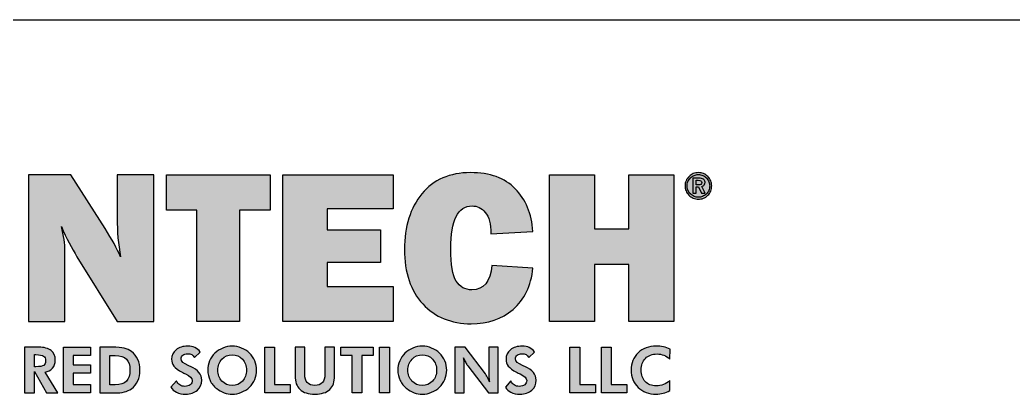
# Model space of a CAD drawing. Extents: x 0 to 216, y -5 to 280.
# Drawn here: x 53.3 to 130.9, y 250.7 to 280 of the extents above; entities that cross this region are included whole.
import ezdxf

# ---------------------------------------------------------------- set-up
doc = ezdxf.new("R2010")
doc.units = 0
doc.header["$LTSCALE"] = 10
doc.header["$MEASUREMENT"] = 0
for name, color, linetype in [('2628-LOGO$0$CADdetails-9-EXTRAFINE', 9, 'CONTINUOUS'), ('2628-LOGO$0$CADdetails-FRAME', 7, 'CONTINUOUS'), ('CADdetails-7-VERYFINE', 7, 'CONTINUOUS')]:
    doc.layers.add(name, color=color, linetype=linetype)

# ---------------------------------------------------------------- blocks, each defined once
blk = doc.blocks.new('2628-LOGO')
at = {"layer": '2628-LOGO$0$CADdetails-9-EXTRAFINE', "true_color": 0x024385}
h = blk.add_hatch(color=156, dxfattribs=at)
h.dxf.hatch_style = 2
h.set_gradient(color1=(2, 67, 133), color2=(2, 67, 133), name='INVCYLINDER')
edge = h.paths.add_edge_path()
edge.add_spline(control_points=[(53.962, 256.42), (53.962, 256.42), (53.962, 256.42), (53.962, 267.882), (53.962, 267.882), (53.962, 267.882), (57.288, 267.882), (57.288, 267.882), (57.288, 267.882), (59.958, 263.684), (59.958, 263.684), (60.489, 262.849), (60.893, 262.116), (61.167, 261.483), (60.988, 262.463), (60.899, 263.465), (60.899, 264.49), (60.899, 264.49), (60.899, 267.882), (60.899, 267.882), (60.899, 267.882), (63.763, 267.882), (63.763, 267.882), (63.763, 267.882), (63.763, 256.42), (63.763, 256.42), (63.763, 256.42), (60.899, 256.42), (60.899, 256.42), (60.899, 256.42), (57.759, 261.483), (57.759, 261.483), (57.355, 262.133), (56.949, 262.923), (56.54, 263.852), (56.724, 263.112), (56.817, 262.485), (56.817, 261.97), (56.817, 261.97), (56.817, 256.42), (56.817, 256.42), (56.817, 256.42), (53.962, 256.42), (53.962, 256.42), (53.962, 256.42)], knot_values=[0, 0, 0, 0, 0.5, 0.5, 1, 1, 1, 2, 2, 2, 3, 3, 3, 4, 4, 4, 5, 5, 5, 6, 6, 6, 7, 7, 7, 8, 8, 8, 9, 9, 9, 10, 10, 10, 11, 11, 11, 12, 12, 12, 13, 13, 13, 14, 14, 14, 14], degree=3, periodic=0)
h = blk.add_hatch(color=156, dxfattribs=at)
h.dxf.hatch_style = 2
h.set_gradient(color1=(2, 67, 133), color2=(2, 67, 133), name='INVCYLINDER')
h.paths.add_polyline_path([(70.472, 265.136), (70.472, 256.42), (67.138, 256.42), (67.138, 265.136), (64.761, 265.136), (64.761, 267.882), (72.849, 267.882), (72.849, 265.136)])
h = blk.add_hatch(color=156, dxfattribs=at)
h.dxf.hatch_style = 2
h.set_gradient(color1=(2, 67, 133), color2=(2, 67, 133), name='INVCYLINDER')
h.paths.add_polyline_path([(82.472, 259.157), (82.472, 256.42), (73.848, 256.42), (73.848, 267.882), (82.472, 267.882), (82.472, 265.237), (77.299, 265.237), (77.299, 263.575), (81.482, 263.575), (81.482, 261.03), (77.299, 261.03), (77.299, 259.157)])
h = blk.add_hatch(color=156, dxfattribs=at)
h.dxf.hatch_style = 2
h.set_gradient(color1=(2, 67, 133), color2=(2, 67, 133), name='INVCYLINDER')
edge = h.paths.add_edge_path()
edge.add_spline(control_points=[(88.627, 265.455), (89.024, 265.455), (89.371, 265.285), (89.665, 264.944)], knot_values=[11, 11, 11, 11, 12, 12, 12, 12], degree=3, periodic=0)
edge.add_spline(control_points=[(89.665, 264.944), (89.959, 264.601), (90.105, 264.047), (90.105, 263.281)], knot_values=[10, 10, 10, 10, 11, 11, 11, 11], degree=3, periodic=0)
edge.add_spline(control_points=[(90.105, 263.281), (90.105, 263.281), (93.389, 263.456), (93.389, 263.456)], knot_values=[9.00001, 9.00001, 9.00001, 9.00001, 10, 10, 10, 10], degree=3, periodic=0)
edge.add_spline(control_points=[(93.389, 263.456), (93.282, 264.845), (92.823, 265.959), (92.007, 266.799)], knot_values=[8, 8, 8, 8, 9, 9, 9, 9], degree=3, periodic=0)
edge.add_spline(control_points=[(92.007, 266.799), (91.193, 267.639), (90.027, 268.059), (88.509, 268.059)], knot_values=[7, 7, 7, 7, 8, 8, 8, 8], degree=3, periodic=0)
edge.add_spline(control_points=[(88.509, 268.059), (86.887, 268.059), (85.621, 267.507), (84.714, 266.404)], knot_values=[6, 6, 6, 6, 7, 7, 7, 7], degree=3, periodic=0)
edge.add_spline(control_points=[(84.714, 266.404), (83.807, 265.301), (83.353, 263.852), (83.353, 262.054)], knot_values=[5, 5, 5, 5, 6, 6, 6, 6], degree=3, periodic=0)
edge.add_spline(control_points=[(83.353, 262.054), (83.353, 260.24), (83.832, 258.818), (84.789, 257.789)], knot_values=[4, 4, 4, 4, 5, 5, 5, 5], degree=3, periodic=0)
edge.add_spline(control_points=[(84.789, 257.789), (85.746, 256.758), (87.004, 256.243), (88.561, 256.243)], knot_values=[3, 3, 3, 3, 4, 4, 4, 4], degree=3, periodic=0)
edge.add_spline(control_points=[(88.561, 256.243), (89.853, 256.243), (90.944, 256.617), (91.83, 257.369)], knot_values=[2, 2, 2, 2, 3, 3, 3, 3], degree=3, periodic=0)
edge.add_spline(control_points=[(91.83, 257.369), (92.718, 258.119), (93.238, 259.196), (93.389, 260.602)], knot_values=[1, 1, 1, 1, 2, 2, 2, 2], degree=3, periodic=0)
edge.add_spline(control_points=[(93.389, 260.602), (93.389, 260.602), (90.172, 260.795), (90.172, 260.795)], knot_values=[0.00001, 0.00001, 0.00001, 0.00001, 1, 1, 1, 1], degree=3, periodic=0)
edge.add_spline(control_points=[(90.172, 260.795), (90.06, 259.53), (89.54, 258.896), (88.61, 258.896)], knot_values=[15, 15, 15, 15, 16, 16, 16, 16], degree=3, periodic=0)
edge.add_spline(control_points=[(88.61, 258.896), (88.089, 258.896), (87.686, 259.12), (87.397, 259.568)], knot_values=[14, 14, 14, 14, 15, 15, 15, 15], degree=3, periodic=0)
edge.add_spline(control_points=[(87.397, 259.568), (87.108, 260.016), (86.963, 260.865), (86.963, 262.114)], knot_values=[13, 13, 13, 13, 14, 14, 14, 14], degree=3, periodic=0)
edge.add_spline(control_points=[(86.963, 262.114), (86.963, 264.341), (87.519, 265.455), (88.627, 265.455)], knot_values=[12, 12, 12, 12, 13, 13, 13, 13], degree=3, periodic=0)
h = blk.add_hatch(color=156, dxfattribs=at)
h.dxf.hatch_style = 2
h.set_gradient(color1=(2, 67, 133), color2=(2, 67, 133), name='INVCYLINDER')
h.paths.add_polyline_path([(104.399, 267.882), (104.399, 256.42), (100.879, 256.42), (100.879, 260.879), (98.192, 260.879), (98.192, 256.42), (94.673, 256.42), (94.673, 267.882), (98.192, 267.882), (98.192, 263.667), (100.879, 263.667), (100.879, 267.882)])
h = blk.add_hatch(color=156, dxfattribs=at)
h.dxf.hatch_style = 2
h.set_gradient(color1=(2, 67, 133), color2=(2, 67, 133), name='INVCYLINDER')
edge = h.paths.add_edge_path()
edge.add_spline(control_points=[(106.313, 268.059), (106.456, 268.059), (106.592, 268.032), (106.719, 267.98), (106.847, 267.927), (106.958, 267.849), (107.059, 267.748), (107.155, 267.651), (107.228, 267.54), (107.281, 267.415), (107.331, 267.291), (107.355, 267.159), (107.355, 267.019), (107.355, 266.876), (107.33, 266.742), (107.278, 266.616), (107.225, 266.489), (107.15, 266.379), (107.05, 266.283), (106.948, 266.184), (106.835, 266.109), (106.708, 266.056), (106.581, 266.003), (106.449, 265.977), (106.313, 265.977), (106.176, 265.977), (106.044, 266.004), (105.914, 266.058), (105.79, 266.112), (105.676, 266.19), (105.575, 266.291), (105.477, 266.39), (105.403, 266.502), (105.351, 266.627), (105.3, 266.752), (105.273, 266.882), (105.273, 267.019), (105.273, 267.157), (105.302, 267.29), (105.354, 267.419), (105.408, 267.547), (105.486, 267.662), (105.588, 267.763), (105.686, 267.861), (105.795, 267.934), (105.918, 267.984), (106.039, 268.034), (106.172, 268.059), (106.313, 268.059)], knot_values=[0, 0, 0, 0, 1, 1, 1, 2, 2, 2, 3, 3, 3, 4, 4, 4, 5, 5, 5, 6, 6, 6, 7, 7, 7, 8, 8, 8, 9, 9, 9, 10, 10, 10, 11, 11, 11, 12, 12, 12, 13, 13, 13, 14, 14, 14, 15, 15, 15, 16, 16, 16, 16], degree=3, periodic=0)
edge = h.paths.add_edge_path(flags=16)
edge.add_spline(control_points=[(106.315, 267.903), (106.195, 267.903), (106.082, 267.881), (105.978, 267.839), (105.875, 267.797), (105.781, 267.734), (105.698, 267.651), (105.612, 267.562), (105.545, 267.465), (105.499, 267.356), (105.454, 267.247), (105.43, 267.134), (105.43, 267.018), (105.43, 266.901), (105.453, 266.79), (105.497, 266.683), (105.54, 266.578), (105.604, 266.482), (105.687, 266.398), (105.771, 266.313), (105.866, 266.248), (105.973, 266.202), (106.079, 266.156), (106.189, 266.133), (106.301, 266.133), (106.423, 266.133), (106.538, 266.155), (106.645, 266.199), (106.755, 266.243), (106.852, 266.307), (106.94, 266.392), (107.022, 266.473), (107.088, 266.566), (107.133, 266.671), (107.177, 266.776), (107.199, 266.887), (107.199, 267.004), (107.199, 267.128), (107.178, 267.244), (107.136, 267.351), (107.093, 267.458), (107.03, 267.554), (106.947, 267.639), (106.86, 267.725), (106.763, 267.791), (106.656, 267.835), (106.549, 267.88), (106.436, 267.903), (106.315, 267.903)], knot_values=[0, 0, 0, 0, 1, 1, 1, 2, 2, 2, 3, 3, 3, 4, 4, 4, 5, 5, 5, 6, 6, 6, 7, 7, 7, 8, 8, 8, 9, 9, 9, 10, 10, 10, 11, 11, 11, 12, 12, 12, 13, 13, 13, 14, 14, 14, 15, 15, 15, 16, 16, 16, 16], degree=3, periodic=0)
h = blk.add_hatch(color=156, dxfattribs=at)
h.dxf.hatch_style = 2
h.set_gradient(color1=(2, 67, 133), color2=(2, 67, 133), name='INVCYLINDER')
edge = h.paths.add_edge_path()
edge.add_spline(control_points=[(105.89, 267.622), (105.89, 267.622), (106.339, 267.622), (106.339, 267.622), (106.501, 267.622), (106.625, 267.595), (106.706, 267.542), (106.791, 267.488), (106.832, 267.41), (106.832, 267.305), (106.832, 267.22), (106.81, 267.149), (106.765, 267.094), (106.72, 267.038), (106.656, 267.001), (106.573, 266.983), (106.573, 266.983), (106.832, 266.456), (106.832, 266.456), (106.832, 266.456), (106.553, 266.456), (106.553, 266.456), (106.553, 266.456), (106.321, 266.943), (106.321, 266.943), (106.321, 266.943), (106.14, 266.943), (106.14, 266.943), (106.14, 266.943), (106.14, 266.456), (106.14, 266.456), (106.14, 266.456), (105.89, 266.456), (105.89, 266.456), (105.89, 266.456), (105.89, 267.622), (105.89, 267.622)], knot_values=[0, 0, 0, 0, 1, 1, 1, 2, 2, 2, 3, 3, 3, 4, 4, 4, 5, 5, 5, 6, 6, 6, 7, 7, 7, 8, 8, 8, 9, 9, 9, 10, 10, 10, 11, 11, 11, 12, 12, 12, 12], degree=3, periodic=0)
edge = h.paths.add_edge_path(flags=16)
edge.add_spline(control_points=[(106.14, 267.464), (106.14, 267.464), (106.14, 267.097), (106.14, 267.097), (106.14, 267.097), (106.306, 267.097), (106.306, 267.097), (106.398, 267.097), (106.468, 267.111), (106.51, 267.14), (106.555, 267.169), (106.576, 267.214), (106.576, 267.276), (106.576, 267.341), (106.553, 267.388), (106.507, 267.418), (106.463, 267.449), (106.393, 267.464), (106.294, 267.464), (106.294, 267.464), (106.14, 267.464), (106.14, 267.464)], knot_values=[0, 0, 0, 0, 1, 1, 1, 2, 2, 2, 3, 3, 3, 4, 4, 4, 5, 5, 5, 6, 6, 6, 7, 7, 7, 7], degree=3, periodic=0)
h = blk.add_hatch(color=156, dxfattribs=at)
h.set_gradient(color1=(2, 67, 133), color2=(2, 67, 133), tint=1, name='INVCYLINDER')
edge = h.paths.add_edge_path()
edge.add_spline(control_points=[(56.259, 250.837), (56.259, 250.837), (55.378, 250.837), (55.378, 250.837), (55.378, 250.837), (54.438, 252.507), (54.438, 252.507), (54.438, 252.507), (54.438, 250.837), (54.438, 250.837), (54.438, 250.837), (53.674, 250.837), (53.674, 250.837), (53.674, 250.837), (53.674, 254.412), (53.674, 254.412), (53.674, 254.412), (54.767, 254.412), (54.767, 254.412), (55.202, 254.412), (55.528, 254.328), (55.744, 254.159), (55.961, 253.991), (56.069, 253.737), (56.069, 253.398), (56.069, 253.153), (55.995, 252.943), (55.847, 252.769), (55.698, 252.594), (55.507, 252.493), (55.273, 252.464), (55.273, 252.464), (56.259, 250.837), (56.259, 250.837)], knot_values=[0, 0, 0, 0, 1, 1, 1, 2, 2, 2, 3, 3, 3, 4, 4, 4, 5, 5, 5, 6, 6, 6, 7, 7, 7, 8, 8, 8, 9, 9, 9, 10, 10, 10, 11, 11, 11, 11], degree=3, periodic=0)
edge = h.paths.add_edge_path(flags=16)
edge.add_spline(control_points=[(54.438, 252.888), (54.438, 252.888), (54.553, 252.888), (54.553, 252.888), (54.862, 252.888), (55.066, 252.922), (55.166, 252.99), (55.265, 253.057), (55.314, 253.175), (55.314, 253.343), (55.314, 253.518), (55.261, 253.643), (55.154, 253.717), (55.048, 253.791), (54.847, 253.828), (54.553, 253.828), (54.553, 253.828), (54.438, 253.828), (54.438, 253.828), (54.438, 253.828), (54.438, 252.888), (54.438, 252.888)], knot_values=[0, 0, 0, 0, 1, 1, 1, 2, 2, 2, 3, 3, 3, 4, 4, 4, 5, 5, 5, 6, 6, 6, 7, 7, 7, 7], degree=3, periodic=0)
h = blk.add_hatch(color=156, dxfattribs=at)
h.dxf.hatch_style = 2
h.set_gradient(color1=(2, 67, 133), color2=(2, 67, 133), name='INVCYLINDER')
h.paths.add_polyline_path([(56.704, 250.837), (56.704, 254.412), (58.809, 254.412), (58.809, 253.767), (57.468, 253.767), (57.468, 253.032), (58.809, 253.032), (58.809, 252.383), (57.468, 252.383), (57.468, 251.487), (58.809, 251.487), (58.809, 250.837)])
h = blk.add_hatch(color=156, dxfattribs=at)
h.set_gradient(color1=(2, 67, 133), color2=(2, 67, 133), tint=1, name='INVCYLINDER')
edge = h.paths.add_edge_path()
edge.add_spline(control_points=[(59.558, 250.837), (59.558, 250.837), (59.558, 254.412), (59.558, 254.412), (59.558, 254.412), (60.532, 254.412), (60.532, 254.412), (60.916, 254.412), (61.219, 254.385), (61.441, 254.331), (61.662, 254.278), (61.856, 254.188), (62.024, 254.063), (62.241, 253.902), (62.404, 253.698), (62.516, 253.453), (62.628, 253.208), (62.683, 252.93), (62.683, 252.617), (62.683, 252.3), (62.627, 252.018), (62.512, 251.774), (62.398, 251.529), (62.232, 251.326), (62.012, 251.167), (61.849, 251.05), (61.668, 250.966), (61.468, 250.914), (61.269, 250.863), (60.977, 250.837), (60.593, 250.837), (60.593, 250.837), (60.322, 250.837), (60.322, 250.837), (60.322, 250.837), (59.558, 250.837), (59.558, 250.837)], knot_values=[0, 0, 0, 0, 1, 1, 1, 2, 2, 2, 3, 3, 3, 4, 4, 4, 5, 5, 5, 6, 6, 6, 7, 7, 7, 8, 8, 8, 9, 9, 9, 10, 10, 10, 11, 11, 11, 12, 12, 12, 12], degree=3, periodic=0)
edge = h.paths.add_edge_path(flags=16)
edge.add_spline(control_points=[(60.322, 251.482), (60.322, 251.482), (60.747, 251.482), (60.747, 251.482), (61.148, 251.482), (61.439, 251.573), (61.622, 251.755), (61.806, 251.938), (61.897, 252.226), (61.897, 252.622), (61.897, 253.016), (61.806, 253.305), (61.622, 253.488), (61.439, 253.671), (61.148, 253.762), (60.747, 253.762), (60.747, 253.762), (60.322, 253.762), (60.322, 253.762), (60.322, 253.762), (60.322, 251.482), (60.322, 251.482)], knot_values=[0, 0, 0, 0, 1, 1, 1, 2, 2, 2, 3, 3, 3, 4, 4, 4, 5, 5, 5, 6, 6, 6, 7, 7, 7, 7], degree=3, periodic=0)
h = blk.add_hatch(color=156, dxfattribs=at)
h.dxf.hatch_style = 2
h.set_gradient(color1=(2, 67, 133), color2=(2, 67, 133), name='INVCYLINDER')
edge = h.paths.add_edge_path()
edge.add_spline(control_points=[(65.106, 251.292), (65.106, 251.292), (65.531, 251.772), (65.531, 251.772), (65.585, 251.64), (65.671, 251.537), (65.79, 251.461), (65.909, 251.385), (66.042, 251.347), (66.19, 251.347), (66.369, 251.347), (66.511, 251.39), (66.615, 251.474), (66.719, 251.559), (66.771, 251.673), (66.771, 251.816), (66.771, 251.986), (66.598, 252.154), (66.251, 252.322), (66.139, 252.375), (66.05, 252.419), (65.985, 252.453), (65.673, 252.616), (65.456, 252.776), (65.335, 252.931), (65.215, 253.086), (65.155, 253.272), (65.155, 253.486), (65.155, 253.781), (65.271, 254.023), (65.505, 254.213), (65.739, 254.402), (66.042, 254.497), (66.415, 254.497), (66.631, 254.497), (66.818, 254.459), (66.975, 254.384), (67.132, 254.308), (67.271, 254.19), (67.392, 254.029), (67.392, 254.029), (66.94, 253.596), (66.94, 253.596), (66.886, 253.7), (66.815, 253.778), (66.726, 253.83), (66.637, 253.881), (66.531, 253.906), (66.405, 253.906), (66.254, 253.906), (66.131, 253.869), (66.039, 253.793), (65.946, 253.717), (65.9, 253.619), (65.9, 253.499), (65.9, 253.31), (66.083, 253.137), (66.451, 252.981), (66.525, 252.95), (66.581, 252.926), (66.62, 252.908), (66.923, 252.769), (67.147, 252.613), (67.292, 252.439), (67.438, 252.265), (67.511, 252.066), (67.511, 251.843), (67.511, 251.508), (67.397, 251.241), (67.168, 251.041), (66.939, 250.842), (66.632, 250.742), (66.247, 250.742), (65.973, 250.742), (65.739, 250.789), (65.543, 250.884), (65.348, 250.978), (65.202, 251.114), (65.106, 251.292)], knot_values=[0, 0, 0, 0, 1, 1, 1, 2, 2, 2, 3, 3, 3, 4, 4, 4, 5, 5, 5, 6, 6, 6, 7, 7, 7, 8, 8, 8, 9, 9, 9, 10, 10, 10, 11, 11, 11, 12, 12, 12, 13, 13, 13, 14, 14, 14, 15, 15, 15, 16, 16, 16, 17, 17, 17, 18, 18, 18, 19, 19, 19, 20, 20, 20, 21, 21, 21, 22, 22, 22, 23, 23, 23, 24, 24, 24, 25, 25, 25, 26, 26, 26, 26], degree=3, periodic=0)
h = blk.add_hatch(color=156, dxfattribs=at)
h.set_gradient(color1=(2, 67, 133), color2=(2, 67, 133), tint=1, name='INVCYLINDER')
edge = h.paths.add_edge_path(flags=16)
edge.add_spline(control_points=[(69.892, 251.423), (70.216, 251.423), (70.483, 251.537), (70.694, 251.764), (70.904, 251.991), (71.01, 252.275), (71.01, 252.617), (71.01, 252.956), (70.903, 253.241), (70.69, 253.472), (70.477, 253.703), (70.211, 253.818), (69.892, 253.818), (69.568, 253.818), (69.3, 253.703), (69.086, 253.473), (68.873, 253.243), (68.766, 252.957), (68.766, 252.617), (68.766, 252.272), (68.871, 251.987), (69.081, 251.761), (69.291, 251.536), (69.561, 251.423), (69.892, 251.423)], knot_values=[0, 0, 0, 0, 1, 1, 1, 2, 2, 2, 3, 3, 3, 4, 4, 4, 5, 5, 5, 6, 6, 6, 7, 7, 7, 8, 8, 8, 8], degree=3, periodic=0)
edge = h.paths.add_edge_path()
edge.add_spline(control_points=[(71.796, 252.617), (71.796, 252.362), (71.749, 252.12), (71.654, 251.892), (71.558, 251.664), (71.421, 251.464), (71.242, 251.292), (71.057, 251.114), (70.847, 250.978), (70.615, 250.884), (70.382, 250.789), (70.141, 250.742), (69.892, 250.742), (69.674, 250.742), (69.46, 250.779), (69.251, 250.853), (69.042, 250.927), (68.85, 251.033), (68.676, 251.172), (68.451, 251.351), (68.279, 251.565), (68.159, 251.814), (68.04, 252.063), (67.98, 252.331), (67.98, 252.617), (67.98, 252.875), (68.027, 253.116), (68.122, 253.341), (68.216, 253.567), (68.355, 253.767), (68.537, 253.943), (68.716, 254.117), (68.924, 254.252), (69.161, 254.348), (69.397, 254.444), (69.641, 254.492), (69.892, 254.492), (70.141, 254.492), (70.383, 254.444), (70.618, 254.348), (70.853, 254.252), (71.061, 254.117), (71.242, 253.943), (71.423, 253.767), (71.56, 253.566), (71.655, 253.34), (71.749, 253.114), (71.796, 252.873), (71.796, 252.617)], knot_values=[0, 0, 0, 0, 1, 1, 1, 2, 2, 2, 3, 3, 3, 4, 4, 4, 5, 5, 5, 6, 6, 6, 7, 7, 7, 8, 8, 8, 9, 9, 9, 10, 10, 10, 11, 11, 11, 12, 12, 12, 13, 13, 13, 14, 14, 14, 15, 15, 15, 16, 16, 16, 16], degree=3, periodic=0)
h = blk.add_hatch(color=156, dxfattribs=at)
h.dxf.hatch_style = 2
h.set_gradient(color1=(2, 67, 133), color2=(2, 67, 133), name='INVCYLINDER')
h.paths.add_polyline_path([(72.441, 250.837), (72.441, 254.412), (73.205, 254.412), (73.205, 251.487), (74.426, 251.487), (74.426, 250.837)])
h = blk.add_hatch(color=156, dxfattribs=at)
h.set_gradient(color1=(2, 67, 133), color2=(2, 67, 133), tint=1, name='INVCYLINDER')
edge = h.paths.add_edge_path()
edge.add_spline(control_points=[(77.893, 254.412), (77.893, 254.412), (77.893, 252.187), (77.893, 252.187), (77.893, 251.703), (77.765, 251.34), (77.509, 251.101), (77.254, 250.862), (76.869, 250.742), (76.355, 250.742), (75.832, 250.742), (75.443, 250.862), (75.188, 251.101), (74.932, 251.34), (74.804, 251.703), (74.804, 252.187), (74.804, 252.187), (74.804, 254.412), (74.804, 254.412), (74.804, 254.412), (75.563, 254.412), (75.563, 254.412), (75.563, 254.412), (75.563, 252.307), (75.563, 252.307), (75.563, 252.012), (75.628, 251.791), (75.759, 251.642), (75.889, 251.493), (76.083, 251.418), (76.343, 251.418), (76.603, 251.418), (76.8, 251.493), (76.933, 251.643), (77.067, 251.793), (77.134, 252.014), (77.134, 252.307), (77.134, 252.307), (77.134, 254.412), (77.134, 254.412), (77.134, 254.412), (77.893, 254.412), (77.893, 254.412)], knot_values=[0, 0, 0, 0, 1, 1, 1, 2, 2, 2, 3, 3, 3, 4, 4, 4, 5, 5, 5, 6, 6, 6, 7, 7, 7, 8, 8, 8, 9, 9, 9, 10, 10, 10, 11, 11, 11, 12, 12, 12, 13, 13, 13, 14, 14, 14, 14], degree=3, periodic=0)
h = blk.add_hatch(color=156, dxfattribs=at)
h.dxf.hatch_style = 2
h.set_gradient(color1=(2, 67, 133), color2=(2, 67, 133), name='INVCYLINDER')
h.paths.add_polyline_path([(80.02, 253.762), (80.02, 250.837), (79.253, 250.837), (79.253, 253.762), (78.379, 253.762), (78.379, 254.412), (80.894, 254.412), (80.894, 253.762)])
h = blk.add_hatch(color=156, dxfattribs=at)
h.dxf.hatch_style = 2
h.set_gradient(color1=(2, 67, 133), color2=(2, 67, 133), name='INVCYLINDER')
h.paths.add_polyline_path([(81.409, 250.837), (81.409, 254.412), (82.174, 254.412), (82.174, 250.837)])
h = blk.add_hatch(color=156, dxfattribs=at)
h.set_gradient(color1=(2, 67, 133), color2=(2, 67, 133), tint=1, name='INVCYLINDER')
edge = h.paths.add_edge_path(flags=16)
edge.add_spline(control_points=[(84.745, 251.423), (85.068, 251.423), (85.336, 251.537), (85.547, 251.764), (85.757, 251.991), (85.863, 252.275), (85.863, 252.617), (85.863, 252.956), (85.756, 253.241), (85.543, 253.472), (85.33, 253.703), (85.064, 253.818), (84.745, 253.818), (84.421, 253.818), (84.152, 253.703), (83.939, 253.473), (83.726, 253.243), (83.619, 252.957), (83.619, 252.617), (83.619, 252.272), (83.724, 251.987), (83.934, 251.761), (84.144, 251.536), (84.414, 251.423), (84.745, 251.423)], knot_values=[0, 0, 0, 0, 1, 1, 1, 2, 2, 2, 3, 3, 3, 4, 4, 4, 5, 5, 5, 6, 6, 6, 7, 7, 7, 8, 8, 8, 8], degree=3, periodic=0)
edge = h.paths.add_edge_path()
edge.add_spline(control_points=[(86.649, 252.617), (86.649, 252.362), (86.601, 252.12), (86.506, 251.892), (86.411, 251.664), (86.274, 251.464), (86.095, 251.292), (85.909, 251.114), (85.7, 250.978), (85.467, 250.884), (85.235, 250.789), (84.994, 250.742), (84.745, 250.742), (84.527, 250.742), (84.313, 250.779), (84.104, 250.853), (83.895, 250.927), (83.703, 251.033), (83.529, 251.172), (83.304, 251.351), (83.132, 251.565), (83.012, 251.814), (82.893, 252.063), (82.833, 252.331), (82.833, 252.617), (82.833, 252.875), (82.88, 253.116), (82.975, 253.341), (83.069, 253.567), (83.207, 253.767), (83.39, 253.943), (83.568, 254.117), (83.776, 254.252), (84.014, 254.348), (84.25, 254.444), (84.494, 254.492), (84.745, 254.492), (84.994, 254.492), (85.236, 254.444), (85.471, 254.348), (85.706, 254.252), (85.914, 254.117), (86.095, 253.943), (86.276, 253.767), (86.413, 253.566), (86.507, 253.34), (86.602, 253.114), (86.649, 252.873), (86.649, 252.617)], knot_values=[0, 0, 0, 0, 1, 1, 1, 2, 2, 2, 3, 3, 3, 4, 4, 4, 5, 5, 5, 6, 6, 6, 7, 7, 7, 8, 8, 8, 9, 9, 9, 10, 10, 10, 11, 11, 11, 12, 12, 12, 13, 13, 13, 14, 14, 14, 15, 15, 15, 16, 16, 16, 16], degree=3, periodic=0)
h = blk.add_hatch(color=156, dxfattribs=at)
h.dxf.hatch_style = 2
h.set_gradient(color1=(2, 67, 133), color2=(2, 67, 133), name='INVCYLINDER')
edge = h.paths.add_edge_path()
edge.add_spline(control_points=[(90.668, 250.837), (90.668, 250.837), (90.668, 250.837), (89.918, 250.837), (89.918, 250.837), (89.918, 250.837), (88.292, 252.957), (88.292, 252.957), (88.247, 253.015), (88.197, 253.098), (88.144, 253.204), (88.09, 253.311), (88.033, 253.438), (87.972, 253.586), (87.99, 253.484), (88.004, 253.38), (88.012, 253.275), (88.02, 253.17), (88.024, 253.038), (88.024, 252.878), (88.024, 252.878), (88.024, 250.837), (88.024, 250.837), (88.024, 250.837), (87.294, 250.837), (87.294, 250.837), (87.294, 250.837), (87.294, 254.412), (87.294, 254.412), (87.294, 254.412), (88.088, 254.412), (88.088, 254.412), (88.088, 254.412), (89.67, 252.332), (89.67, 252.332), (89.715, 252.273), (89.765, 252.19), (89.82, 252.084), (89.874, 251.977), (89.931, 251.851), (89.99, 251.706), (89.972, 251.812), (89.959, 251.917), (89.951, 252.021), (89.942, 252.126), (89.938, 252.256), (89.938, 252.412), (89.938, 252.412), (89.938, 254.412), (89.938, 254.412), (89.938, 254.412), (90.668, 254.412), (90.668, 254.412), (90.668, 254.412), (90.668, 250.837), (90.668, 250.837), (90.668, 250.837)], knot_values=[0, 0, 0, 0, 0.5, 0.5, 1, 1, 1, 2, 2, 2, 3, 3, 3, 4, 4, 4, 5, 5, 5, 6, 6, 6, 7, 7, 7, 8, 8, 8, 9, 9, 9, 10, 10, 10, 11, 11, 11, 12, 12, 12, 13, 13, 13, 14, 14, 14, 15, 15, 15, 16, 16, 16, 17, 17, 17, 18, 18, 18, 18], degree=3, periodic=0)
h = blk.add_hatch(color=156, dxfattribs=at)
h.dxf.hatch_style = 2
h.set_gradient(color1=(2, 67, 133), color2=(2, 67, 133), name='INVCYLINDER')
edge = h.paths.add_edge_path()
edge.add_spline(control_points=[(91.235, 251.292), (91.235, 251.292), (91.66, 251.772), (91.66, 251.772), (91.713, 251.64), (91.8, 251.537), (91.919, 251.461), (92.038, 251.385), (92.171, 251.347), (92.319, 251.347), (92.498, 251.347), (92.64, 251.39), (92.744, 251.474), (92.848, 251.559), (92.9, 251.673), (92.9, 251.816), (92.9, 251.986), (92.727, 252.154), (92.38, 252.322), (92.268, 252.375), (92.179, 252.419), (92.114, 252.453), (91.802, 252.616), (91.585, 252.776), (91.465, 252.931), (91.344, 253.086), (91.284, 253.272), (91.284, 253.486), (91.284, 253.781), (91.4, 254.023), (91.634, 254.213), (91.868, 254.402), (92.171, 254.497), (92.544, 254.497), (92.76, 254.497), (92.947, 254.459), (93.104, 254.384), (93.261, 254.308), (93.4, 254.19), (93.521, 254.029), (93.521, 254.029), (93.069, 253.596), (93.069, 253.596), (93.015, 253.7), (92.943, 253.778), (92.855, 253.83), (92.766, 253.881), (92.659, 253.906), (92.534, 253.906), (92.382, 253.906), (92.26, 253.869), (92.168, 253.793), (92.075, 253.717), (92.029, 253.619), (92.029, 253.499), (92.029, 253.31), (92.212, 253.137), (92.58, 252.981), (92.654, 252.95), (92.71, 252.926), (92.749, 252.908), (93.052, 252.769), (93.276, 252.613), (93.421, 252.439), (93.567, 252.265), (93.64, 252.066), (93.64, 251.843), (93.64, 251.508), (93.526, 251.241), (93.297, 251.041), (93.068, 250.842), (92.761, 250.742), (92.375, 250.742), (92.102, 250.742), (91.868, 250.789), (91.672, 250.884), (91.477, 250.978), (91.331, 251.114), (91.235, 251.292)], knot_values=[0, 0, 0, 0, 1, 1, 1, 2, 2, 2, 3, 3, 3, 4, 4, 4, 5, 5, 5, 6, 6, 6, 7, 7, 7, 8, 8, 8, 9, 9, 9, 10, 10, 10, 11, 11, 11, 12, 12, 12, 13, 13, 13, 14, 14, 14, 15, 15, 15, 16, 16, 16, 17, 17, 17, 18, 18, 18, 19, 19, 19, 20, 20, 20, 21, 21, 21, 22, 22, 22, 23, 23, 23, 24, 24, 24, 25, 25, 25, 26, 26, 26, 26], degree=3, periodic=0)
h = blk.add_hatch(color=156, dxfattribs=at)
h.set_gradient(color1=(2, 67, 133), color2=(2, 67, 133), tint=1, name='INVCYLINDER')
h.paths.add_polyline_path([(96.278, 250.837), (96.278, 254.412), (97.042, 254.412), (97.042, 251.487), (98.263, 251.487), (98.263, 250.837)])
h = blk.add_hatch(color=156, dxfattribs=at)
h.set_gradient(color1=(2, 67, 133), color2=(2, 67, 133), tint=1, name='INVCYLINDER')
h.paths.add_polyline_path([(98.744, 250.837), (98.744, 254.412), (99.508, 254.412), (99.508, 251.487), (100.729, 251.487), (100.729, 250.837)])
h = blk.add_hatch(color=156, dxfattribs=at)
h.set_gradient(color1=(2, 67, 133), color2=(2, 67, 133), tint=1, name='INVCYLINDER')
edge = h.paths.add_edge_path()
edge.add_spline(control_points=[(104.089, 253.482), (103.934, 253.62), (103.776, 253.721), (103.612, 253.785), (103.45, 253.85), (103.276, 253.882), (103.09, 253.882), (102.709, 253.882), (102.406, 253.768), (102.18, 253.54), (101.953, 253.312), (101.84, 253.006), (101.84, 252.622), (101.84, 252.246), (101.945, 251.948), (102.155, 251.727), (102.365, 251.507), (102.652, 251.396), (103.014, 251.396), (103.221, 251.396), (103.413, 251.431), (103.591, 251.5), (103.768, 251.569), (103.932, 251.673), (104.084, 251.812), (104.084, 251.812), (104.079, 251.028), (104.079, 251.028), (103.917, 250.932), (103.746, 250.86), (103.568, 250.813), (103.389, 250.766), (103.202, 250.742), (103.005, 250.742), (102.435, 250.742), (101.967, 250.919), (101.602, 251.273), (101.237, 251.627), (101.054, 252.077), (101.054, 252.622), (101.054, 253.166), (101.237, 253.614), (101.603, 253.968), (101.97, 254.321), (102.441, 254.497), (103.02, 254.497), (103.213, 254.497), (103.4, 254.477), (103.581, 254.436), (103.762, 254.395), (103.94, 254.333), (104.116, 254.248), (104.116, 254.248), (104.089, 253.482), (104.089, 253.482)], knot_values=[0, 0, 0, 0, 1, 1, 1, 2, 2, 2, 3, 3, 3, 4, 4, 4, 5, 5, 5, 6, 6, 6, 7, 7, 7, 8, 8, 8, 9, 9, 9, 10, 10, 10, 11, 11, 11, 12, 12, 12, 13, 13, 13, 14, 14, 14, 15, 15, 15, 16, 16, 16, 17, 17, 17, 18, 18, 18, 18], degree=3, periodic=0)
at = {"layer": '2628-LOGO$0$CADdetails-9-EXTRAFINE', "color": 156, "true_color": 0x024385}
for points in [[(70.472, 265.136), (70.472, 256.42), (67.138, 256.42), (67.138, 265.136), (64.761, 265.136), (64.761, 267.882), (72.849, 267.882), (72.849, 265.136), (70.472, 265.136)], [(82.472, 259.157), (82.472, 256.42), (73.848, 256.42), (73.848, 267.882), (82.472, 267.882), (82.472, 265.237), (77.299, 265.237), (77.299, 263.575), (81.482, 263.575), (81.482, 261.03), (77.299, 261.03), (77.299, 259.157), (82.472, 259.157)], [(104.399, 267.882), (104.399, 256.42), (100.879, 256.42), (100.879, 260.879), (98.192, 260.879), (98.192, 256.42), (94.673, 256.42), (94.673, 267.882), (98.192, 267.882), (98.192, 263.667), (100.879, 263.667), (100.879, 267.882), (104.399, 267.882)], [(56.704, 250.837), (56.704, 254.412), (58.809, 254.412), (58.809, 253.767), (57.468, 253.767), (57.468, 253.032), (58.809, 253.032), (58.809, 252.383), (57.468, 252.383), (57.468, 251.487), (58.809, 251.487), (58.809, 250.837), (56.704, 250.837)], [(72.441, 250.837), (72.441, 254.412), (73.205, 254.412), (73.205, 251.487), (74.426, 251.487), (74.426, 250.837), (72.441, 250.837)], [(80.02, 253.762), (80.02, 250.837), (79.253, 250.837), (79.253, 253.762), (78.379, 253.762), (78.379, 254.412), (80.894, 254.412), (80.894, 253.762), (80.02, 253.762)], [(81.409, 250.837), (81.409, 254.412), (82.174, 254.412), (82.174, 250.837), (81.409, 250.837)], [(96.278, 250.837), (96.278, 254.412), (97.042, 254.412), (97.042, 251.487), (98.263, 251.487), (98.263, 250.837), (96.278, 250.837)], [(98.744, 250.837), (98.744, 254.412), (99.508, 254.412), (99.508, 251.487), (100.729, 251.487), (100.729, 250.837), (98.744, 250.837)]]:
    blk.add_lwpolyline(points, dxfattribs=at)
for points, knots in [([(63.763, 256.42), (63.763, 256.42), (60.899, 256.42), (60.899, 256.42), (60.899, 256.42), (57.759, 261.483), (57.759, 261.483), (57.355, 262.133), (56.949, 262.923), (56.54, 263.852), (56.724, 263.112), (56.817, 262.485), (56.817, 261.97), (56.817, 261.97), (56.817, 256.42), (56.817, 256.42), (56.817, 256.42), (53.962, 256.42), (53.962, 256.42), (53.962, 256.42), (53.962, 267.882), (53.962, 267.882), (53.962, 267.882), (57.288, 267.882), (57.288, 267.882), (57.288, 267.882), (59.958, 263.684), (59.958, 263.684), (60.489, 262.849), (60.893, 262.116), (61.167, 261.483), (60.988, 262.463), (60.899, 263.465), (60.899, 264.49), (60.899, 264.49), (60.899, 267.882), (60.899, 267.882), (60.899, 267.882), (63.763, 267.882), (63.763, 267.882), (63.763, 267.882), (63.763, 256.42), (63.763, 256.42)], [0, 0, 0, 0, 1, 1, 1, 2, 2, 2, 3, 3, 3, 4, 4, 4, 5, 5, 5, 6, 6, 6, 7, 7, 7, 8, 8, 8, 9, 9, 9, 10, 10, 10, 11, 11, 11, 12, 12, 12, 13, 13, 13, 14, 14, 14, 14]), ([(90.172, 260.795), (90.172, 260.795), (93.389, 260.602), (93.389, 260.602), (93.238, 259.196), (92.718, 258.119), (91.83, 257.369), (90.944, 256.617), (89.853, 256.243), (88.561, 256.243), (87.004, 256.243), (85.746, 256.758), (84.789, 257.789), (83.832, 258.818), (83.353, 260.24), (83.353, 262.054), (83.353, 263.852), (83.807, 265.301), (84.714, 266.404), (85.621, 267.507), (86.887, 268.059), (88.509, 268.059), (90.027, 268.059), (91.193, 267.639), (92.007, 266.799), (92.823, 265.959), (93.282, 264.845), (93.389, 263.456), (93.389, 263.456), (90.105, 263.281), (90.105, 263.281), (90.105, 264.047), (89.959, 264.601), (89.665, 264.944), (89.371, 265.285), (89.024, 265.455), (88.627, 265.455), (87.519, 265.455), (86.963, 264.341), (86.963, 262.114), (86.963, 260.865), (87.108, 260.016), (87.397, 259.568), (87.686, 259.12), (88.089, 258.896), (88.61, 258.896), (89.54, 258.896), (90.06, 259.53), (90.172, 260.795)], [0, 0, 0, 0, 1, 1, 1, 2, 2, 2, 3, 3, 3, 4, 4, 4, 5, 5, 5, 6, 6, 6, 7, 7, 7, 8, 8, 8, 9, 9, 9, 10, 10, 10, 11, 11, 11, 12, 12, 12, 13, 13, 13, 14, 14, 14, 15, 15, 15, 16, 16, 16, 16]), ([(106.313, 268.059), (106.456, 268.059), (106.592, 268.032), (106.719, 267.98), (106.847, 267.927), (106.958, 267.849), (107.059, 267.748), (107.155, 267.651), (107.228, 267.54), (107.281, 267.415), (107.331, 267.291), (107.355, 267.159), (107.355, 267.019), (107.355, 266.876), (107.33, 266.742), (107.278, 266.616), (107.225, 266.489), (107.15, 266.379), (107.05, 266.283), (106.948, 266.184), (106.835, 266.109), (106.708, 266.056), (106.581, 266.003), (106.449, 265.977), (106.313, 265.977), (106.176, 265.977), (106.044, 266.004), (105.914, 266.058), (105.79, 266.112), (105.676, 266.19), (105.575, 266.291), (105.477, 266.39), (105.403, 266.502), (105.351, 266.627), (105.3, 266.752), (105.273, 266.882), (105.273, 267.019), (105.273, 267.157), (105.302, 267.29), (105.354, 267.419), (105.408, 267.547), (105.486, 267.662), (105.588, 267.763), (105.686, 267.861), (105.795, 267.934), (105.918, 267.984), (106.039, 268.034), (106.172, 268.059), (106.313, 268.059)], [0, 0, 0, 0, 1, 1, 1, 2, 2, 2, 3, 3, 3, 4, 4, 4, 5, 5, 5, 6, 6, 6, 7, 7, 7, 8, 8, 8, 9, 9, 9, 10, 10, 10, 11, 11, 11, 12, 12, 12, 13, 13, 13, 14, 14, 14, 15, 15, 15, 16, 16, 16, 16]), ([(106.315, 267.903), (106.195, 267.903), (106.082, 267.881), (105.978, 267.839), (105.875, 267.797), (105.781, 267.734), (105.698, 267.651), (105.612, 267.562), (105.545, 267.465), (105.499, 267.356), (105.454, 267.247), (105.43, 267.134), (105.43, 267.018), (105.43, 266.901), (105.453, 266.79), (105.497, 266.683), (105.54, 266.578), (105.604, 266.482), (105.687, 266.398), (105.771, 266.313), (105.866, 266.248), (105.973, 266.202), (106.079, 266.156), (106.189, 266.133), (106.301, 266.133), (106.423, 266.133), (106.538, 266.155), (106.645, 266.199), (106.755, 266.243), (106.852, 266.307), (106.94, 266.392), (107.022, 266.473), (107.088, 266.566), (107.133, 266.671), (107.177, 266.776), (107.199, 266.887), (107.199, 267.004), (107.199, 267.128), (107.178, 267.244), (107.136, 267.351), (107.093, 267.458), (107.03, 267.554), (106.947, 267.639), (106.86, 267.725), (106.763, 267.791), (106.656, 267.835), (106.549, 267.88), (106.436, 267.903), (106.315, 267.903)], [0, 0, 0, 0, 1, 1, 1, 2, 2, 2, 3, 3, 3, 4, 4, 4, 5, 5, 5, 6, 6, 6, 7, 7, 7, 8, 8, 8, 9, 9, 9, 10, 10, 10, 11, 11, 11, 12, 12, 12, 13, 13, 13, 14, 14, 14, 15, 15, 15, 16, 16, 16, 16]), ([(105.89, 267.622), (105.89, 267.622), (106.339, 267.622), (106.339, 267.622), (106.501, 267.622), (106.625, 267.595), (106.706, 267.542), (106.791, 267.488), (106.832, 267.41), (106.832, 267.305), (106.832, 267.22), (106.81, 267.149), (106.765, 267.094), (106.72, 267.038), (106.656, 267.001), (106.573, 266.983), (106.573, 266.983), (106.832, 266.456), (106.832, 266.456), (106.832, 266.456), (106.553, 266.456), (106.553, 266.456), (106.553, 266.456), (106.321, 266.943), (106.321, 266.943), (106.321, 266.943), (106.14, 266.943), (106.14, 266.943), (106.14, 266.943), (106.14, 266.456), (106.14, 266.456), (106.14, 266.456), (105.89, 266.456), (105.89, 266.456), (105.89, 266.456), (105.89, 267.622), (105.89, 267.622)], [0, 0, 0, 0, 1, 1, 1, 2, 2, 2, 3, 3, 3, 4, 4, 4, 5, 5, 5, 6, 6, 6, 7, 7, 7, 8, 8, 8, 9, 9, 9, 10, 10, 10, 11, 11, 11, 12, 12, 12, 12]), ([(106.14, 267.464), (106.14, 267.464), (106.14, 267.097), (106.14, 267.097), (106.14, 267.097), (106.306, 267.097), (106.306, 267.097), (106.398, 267.097), (106.468, 267.111), (106.51, 267.14), (106.555, 267.169), (106.576, 267.214), (106.576, 267.276), (106.576, 267.341), (106.553, 267.388), (106.507, 267.418), (106.463, 267.449), (106.393, 267.464), (106.294, 267.464), (106.294, 267.464), (106.14, 267.464), (106.14, 267.464)], [0, 0, 0, 0, 1, 1, 1, 2, 2, 2, 3, 3, 3, 4, 4, 4, 5, 5, 5, 6, 6, 6, 7, 7, 7, 7]), ([(56.259, 250.837), (56.259, 250.837), (55.378, 250.837), (55.378, 250.837), (55.378, 250.837), (54.438, 252.507), (54.438, 252.507), (54.438, 252.507), (54.438, 250.837), (54.438, 250.837), (54.438, 250.837), (53.674, 250.837), (53.674, 250.837), (53.674, 250.837), (53.674, 254.412), (53.674, 254.412), (53.674, 254.412), (54.767, 254.412), (54.767, 254.412), (55.202, 254.412), (55.528, 254.328), (55.744, 254.159), (55.961, 253.991), (56.069, 253.737), (56.069, 253.398), (56.069, 253.153), (55.995, 252.943), (55.847, 252.769), (55.698, 252.594), (55.507, 252.493), (55.273, 252.464), (55.273, 252.464), (56.259, 250.837), (56.259, 250.837)], [0, 0, 0, 0, 1, 1, 1, 2, 2, 2, 3, 3, 3, 4, 4, 4, 5, 5, 5, 6, 6, 6, 7, 7, 7, 8, 8, 8, 9, 9, 9, 10, 10, 10, 11, 11, 11, 11]), ([(54.438, 252.888), (54.438, 252.888), (54.553, 252.888), (54.553, 252.888), (54.862, 252.888), (55.066, 252.922), (55.166, 252.99), (55.265, 253.057), (55.314, 253.175), (55.314, 253.343), (55.314, 253.518), (55.261, 253.643), (55.154, 253.717), (55.048, 253.791), (54.847, 253.828), (54.553, 253.828), (54.553, 253.828), (54.438, 253.828), (54.438, 253.828), (54.438, 253.828), (54.438, 252.888), (54.438, 252.888)], [0, 0, 0, 0, 1, 1, 1, 2, 2, 2, 3, 3, 3, 4, 4, 4, 5, 5, 5, 6, 6, 6, 7, 7, 7, 7]), ([(59.558, 250.837), (59.558, 250.837), (59.558, 254.412), (59.558, 254.412), (59.558, 254.412), (60.532, 254.412), (60.532, 254.412), (60.916, 254.412), (61.219, 254.385), (61.441, 254.331), (61.662, 254.278), (61.856, 254.188), (62.024, 254.063), (62.241, 253.902), (62.404, 253.698), (62.516, 253.453), (62.628, 253.208), (62.683, 252.93), (62.683, 252.617), (62.683, 252.3), (62.627, 252.018), (62.512, 251.774), (62.398, 251.529), (62.232, 251.326), (62.012, 251.167), (61.849, 251.05), (61.668, 250.966), (61.468, 250.914), (61.269, 250.863), (60.977, 250.837), (60.593, 250.837), (60.593, 250.837), (60.322, 250.837), (60.322, 250.837), (60.322, 250.837), (59.558, 250.837), (59.558, 250.837)], [0, 0, 0, 0, 1, 1, 1, 2, 2, 2, 3, 3, 3, 4, 4, 4, 5, 5, 5, 6, 6, 6, 7, 7, 7, 8, 8, 8, 9, 9, 9, 10, 10, 10, 11, 11, 11, 12, 12, 12, 12]), ([(65.106, 251.292), (65.106, 251.292), (65.531, 251.772), (65.531, 251.772), (65.585, 251.64), (65.671, 251.537), (65.79, 251.461), (65.909, 251.385), (66.042, 251.347), (66.19, 251.347), (66.369, 251.347), (66.511, 251.39), (66.615, 251.474), (66.719, 251.559), (66.771, 251.673), (66.771, 251.816), (66.771, 251.986), (66.598, 252.154), (66.251, 252.322), (66.139, 252.375), (66.05, 252.419), (65.985, 252.453), (65.673, 252.616), (65.456, 252.776), (65.335, 252.931), (65.215, 253.086), (65.155, 253.272), (65.155, 253.486), (65.155, 253.781), (65.271, 254.023), (65.505, 254.213), (65.739, 254.402), (66.042, 254.497), (66.415, 254.497), (66.631, 254.497), (66.818, 254.459), (66.975, 254.384), (67.132, 254.308), (67.271, 254.19), (67.392, 254.029), (67.392, 254.029), (66.94, 253.596), (66.94, 253.596), (66.886, 253.7), (66.815, 253.778), (66.726, 253.83), (66.637, 253.881), (66.531, 253.906), (66.405, 253.906), (66.254, 253.906), (66.131, 253.869), (66.039, 253.793), (65.946, 253.717), (65.9, 253.619), (65.9, 253.499), (65.9, 253.31), (66.083, 253.137), (66.451, 252.981), (66.525, 252.95), (66.581, 252.926), (66.62, 252.908), (66.923, 252.769), (67.147, 252.613), (67.292, 252.439), (67.438, 252.265), (67.511, 252.066), (67.511, 251.843), (67.511, 251.508), (67.397, 251.241), (67.168, 251.041), (66.939, 250.842), (66.632, 250.742), (66.247, 250.742), (65.973, 250.742), (65.739, 250.789), (65.543, 250.884), (65.348, 250.978), (65.202, 251.114), (65.106, 251.292)], [0, 0, 0, 0, 1, 1, 1, 2, 2, 2, 3, 3, 3, 4, 4, 4, 5, 5, 5, 6, 6, 6, 7, 7, 7, 8, 8, 8, 9, 9, 9, 10, 10, 10, 11, 11, 11, 12, 12, 12, 13, 13, 13, 14, 14, 14, 15, 15, 15, 16, 16, 16, 17, 17, 17, 18, 18, 18, 19, 19, 19, 20, 20, 20, 21, 21, 21, 22, 22, 22, 23, 23, 23, 24, 24, 24, 25, 25, 25, 26, 26, 26, 26]), ([(71.796, 252.617), (71.796, 252.362), (71.749, 252.12), (71.654, 251.892), (71.558, 251.664), (71.421, 251.464), (71.242, 251.292), (71.057, 251.114), (70.847, 250.978), (70.615, 250.884), (70.382, 250.789), (70.141, 250.742), (69.892, 250.742), (69.674, 250.742), (69.46, 250.779), (69.251, 250.853), (69.042, 250.927), (68.85, 251.033), (68.676, 251.172), (68.451, 251.351), (68.279, 251.565), (68.159, 251.814), (68.04, 252.063), (67.98, 252.331), (67.98, 252.617), (67.98, 252.875), (68.027, 253.116), (68.122, 253.341), (68.216, 253.567), (68.355, 253.767), (68.537, 253.943), (68.716, 254.117), (68.924, 254.252), (69.161, 254.348), (69.397, 254.444), (69.641, 254.492), (69.892, 254.492), (70.141, 254.492), (70.383, 254.444), (70.618, 254.348), (70.853, 254.252), (71.061, 254.117), (71.242, 253.943), (71.423, 253.767), (71.56, 253.566), (71.655, 253.34), (71.749, 253.114), (71.796, 252.873), (71.796, 252.617)], [0, 0, 0, 0, 1, 1, 1, 2, 2, 2, 3, 3, 3, 4, 4, 4, 5, 5, 5, 6, 6, 6, 7, 7, 7, 8, 8, 8, 9, 9, 9, 10, 10, 10, 11, 11, 11, 12, 12, 12, 13, 13, 13, 14, 14, 14, 15, 15, 15, 16, 16, 16, 16]), ([(69.892, 251.423), (70.216, 251.423), (70.483, 251.537), (70.694, 251.764), (70.904, 251.991), (71.01, 252.275), (71.01, 252.617), (71.01, 252.956), (70.903, 253.241), (70.69, 253.472), (70.477, 253.703), (70.211, 253.818), (69.892, 253.818), (69.568, 253.818), (69.3, 253.703), (69.086, 253.473), (68.873, 253.243), (68.766, 252.957), (68.766, 252.617), (68.766, 252.272), (68.871, 251.987), (69.081, 251.761), (69.291, 251.536), (69.561, 251.423), (69.892, 251.423)], [0, 0, 0, 0, 1, 1, 1, 2, 2, 2, 3, 3, 3, 4, 4, 4, 5, 5, 5, 6, 6, 6, 7, 7, 7, 8, 8, 8, 8]), ([(77.893, 254.412), (77.893, 254.412), (77.893, 252.187), (77.893, 252.187), (77.893, 251.703), (77.765, 251.34), (77.509, 251.101), (77.254, 250.862), (76.869, 250.742), (76.355, 250.742), (75.832, 250.742), (75.443, 250.862), (75.188, 251.101), (74.932, 251.34), (74.804, 251.703), (74.804, 252.187), (74.804, 252.187), (74.804, 254.412), (74.804, 254.412), (74.804, 254.412), (75.563, 254.412), (75.563, 254.412), (75.563, 254.412), (75.563, 252.307), (75.563, 252.307), (75.563, 252.012), (75.628, 251.791), (75.759, 251.642), (75.889, 251.493), (76.083, 251.418), (76.343, 251.418), (76.603, 251.418), (76.8, 251.493), (76.933, 251.643), (77.067, 251.793), (77.134, 252.014), (77.134, 252.307), (77.134, 252.307), (77.134, 254.412), (77.134, 254.412), (77.134, 254.412), (77.893, 254.412), (77.893, 254.412)], [0, 0, 0, 0, 1, 1, 1, 2, 2, 2, 3, 3, 3, 4, 4, 4, 5, 5, 5, 6, 6, 6, 7, 7, 7, 8, 8, 8, 9, 9, 9, 10, 10, 10, 11, 11, 11, 12, 12, 12, 13, 13, 13, 14, 14, 14, 14]), ([(86.649, 252.617), (86.649, 252.362), (86.601, 252.12), (86.506, 251.892), (86.411, 251.664), (86.274, 251.464), (86.095, 251.292), (85.909, 251.114), (85.7, 250.978), (85.467, 250.884), (85.235, 250.789), (84.994, 250.742), (84.745, 250.742), (84.527, 250.742), (84.313, 250.779), (84.104, 250.853), (83.895, 250.927), (83.703, 251.033), (83.529, 251.172), (83.304, 251.351), (83.132, 251.565), (83.012, 251.814), (82.893, 252.063), (82.833, 252.331), (82.833, 252.617), (82.833, 252.875), (82.88, 253.116), (82.975, 253.341), (83.069, 253.567), (83.207, 253.767), (83.39, 253.943), (83.568, 254.117), (83.776, 254.252), (84.014, 254.348), (84.25, 254.444), (84.494, 254.492), (84.745, 254.492), (84.994, 254.492), (85.236, 254.444), (85.471, 254.348), (85.706, 254.252), (85.914, 254.117), (86.095, 253.943), (86.276, 253.767), (86.413, 253.566), (86.507, 253.34), (86.602, 253.114), (86.649, 252.873), (86.649, 252.617)], [0, 0, 0, 0, 1, 1, 1, 2, 2, 2, 3, 3, 3, 4, 4, 4, 5, 5, 5, 6, 6, 6, 7, 7, 7, 8, 8, 8, 9, 9, 9, 10, 10, 10, 11, 11, 11, 12, 12, 12, 13, 13, 13, 14, 14, 14, 15, 15, 15, 16, 16, 16, 16]), ([(84.745, 251.423), (85.068, 251.423), (85.336, 251.537), (85.547, 251.764), (85.757, 251.991), (85.863, 252.275), (85.863, 252.617), (85.863, 252.956), (85.756, 253.241), (85.543, 253.472), (85.33, 253.703), (85.064, 253.818), (84.745, 253.818), (84.421, 253.818), (84.152, 253.703), (83.939, 253.473), (83.726, 253.243), (83.619, 252.957), (83.619, 252.617), (83.619, 252.272), (83.724, 251.987), (83.934, 251.761), (84.144, 251.536), (84.414, 251.423), (84.745, 251.423)], [0, 0, 0, 0, 1, 1, 1, 2, 2, 2, 3, 3, 3, 4, 4, 4, 5, 5, 5, 6, 6, 6, 7, 7, 7, 8, 8, 8, 8]), ([(87.294, 250.837), (87.294, 250.837), (87.294, 254.412), (87.294, 254.412), (87.294, 254.412), (88.088, 254.412), (88.088, 254.412), (88.088, 254.412), (89.67, 252.332), (89.67, 252.332), (89.715, 252.273), (89.765, 252.19), (89.82, 252.084), (89.874, 251.977), (89.931, 251.851), (89.99, 251.706), (89.972, 251.812), (89.959, 251.917), (89.951, 252.021), (89.942, 252.126), (89.938, 252.256), (89.938, 252.412), (89.938, 252.412), (89.938, 254.412), (89.938, 254.412), (89.938, 254.412), (90.668, 254.412), (90.668, 254.412), (90.668, 254.412), (90.668, 250.837), (90.668, 250.837), (90.668, 250.837), (89.918, 250.837), (89.918, 250.837), (89.918, 250.837), (88.292, 252.957), (88.292, 252.957), (88.247, 253.015), (88.197, 253.098), (88.144, 253.204), (88.09, 253.311), (88.033, 253.438), (87.972, 253.586), (87.99, 253.484), (88.004, 253.38), (88.012, 253.275), (88.02, 253.17), (88.024, 253.038), (88.024, 252.878), (88.024, 252.878), (88.024, 250.837), (88.024, 250.837), (88.024, 250.837), (87.294, 250.837), (87.294, 250.837)], [0, 0, 0, 0, 1, 1, 1, 2, 2, 2, 3, 3, 3, 4, 4, 4, 5, 5, 5, 6, 6, 6, 7, 7, 7, 8, 8, 8, 9, 9, 9, 10, 10, 10, 11, 11, 11, 12, 12, 12, 13, 13, 13, 14, 14, 14, 15, 15, 15, 16, 16, 16, 17, 17, 17, 18, 18, 18, 18]), ([(91.235, 251.292), (91.235, 251.292), (91.66, 251.772), (91.66, 251.772), (91.713, 251.64), (91.8, 251.537), (91.919, 251.461), (92.038, 251.385), (92.171, 251.347), (92.319, 251.347), (92.498, 251.347), (92.64, 251.39), (92.744, 251.474), (92.848, 251.559), (92.9, 251.673), (92.9, 251.816), (92.9, 251.986), (92.727, 252.154), (92.38, 252.322), (92.268, 252.375), (92.179, 252.419), (92.114, 252.453), (91.802, 252.616), (91.585, 252.776), (91.465, 252.931), (91.344, 253.086), (91.284, 253.272), (91.284, 253.486), (91.284, 253.781), (91.4, 254.023), (91.634, 254.213), (91.868, 254.402), (92.171, 254.497), (92.544, 254.497), (92.76, 254.497), (92.947, 254.459), (93.104, 254.384), (93.261, 254.308), (93.4, 254.19), (93.521, 254.029), (93.521, 254.029), (93.069, 253.596), (93.069, 253.596), (93.015, 253.7), (92.943, 253.778), (92.855, 253.83), (92.766, 253.881), (92.659, 253.906), (92.534, 253.906), (92.382, 253.906), (92.26, 253.869), (92.168, 253.793), (92.075, 253.717), (92.029, 253.619), (92.029, 253.499), (92.029, 253.31), (92.212, 253.137), (92.58, 252.981), (92.654, 252.95), (92.71, 252.926), (92.749, 252.908), (93.052, 252.769), (93.276, 252.613), (93.421, 252.439), (93.567, 252.265), (93.64, 252.066), (93.64, 251.843), (93.64, 251.508), (93.526, 251.241), (93.297, 251.041), (93.068, 250.842), (92.761, 250.742), (92.375, 250.742), (92.102, 250.742), (91.868, 250.789), (91.672, 250.884), (91.477, 250.978), (91.331, 251.114), (91.235, 251.292)], [0, 0, 0, 0, 1, 1, 1, 2, 2, 2, 3, 3, 3, 4, 4, 4, 5, 5, 5, 6, 6, 6, 7, 7, 7, 8, 8, 8, 9, 9, 9, 10, 10, 10, 11, 11, 11, 12, 12, 12, 13, 13, 13, 14, 14, 14, 15, 15, 15, 16, 16, 16, 17, 17, 17, 18, 18, 18, 19, 19, 19, 20, 20, 20, 21, 21, 21, 22, 22, 22, 23, 23, 23, 24, 24, 24, 25, 25, 25, 26, 26, 26, 26]), ([(104.089, 253.482), (103.934, 253.62), (103.776, 253.721), (103.612, 253.785), (103.45, 253.85), (103.276, 253.882), (103.09, 253.882), (102.709, 253.882), (102.406, 253.768), (102.18, 253.54), (101.953, 253.312), (101.84, 253.006), (101.84, 252.622), (101.84, 252.246), (101.945, 251.948), (102.155, 251.727), (102.365, 251.507), (102.652, 251.396), (103.014, 251.396), (103.221, 251.396), (103.413, 251.431), (103.591, 251.5), (103.768, 251.569), (103.932, 251.673), (104.084, 251.812), (104.084, 251.812), (104.079, 251.028), (104.079, 251.028), (103.917, 250.932), (103.746, 250.86), (103.568, 250.813), (103.389, 250.766), (103.202, 250.742), (103.005, 250.742), (102.435, 250.742), (101.967, 250.919), (101.602, 251.273), (101.237, 251.627), (101.054, 252.077), (101.054, 252.622), (101.054, 253.166), (101.237, 253.614), (101.603, 253.968), (101.97, 254.321), (102.441, 254.497), (103.02, 254.497), (103.213, 254.497), (103.4, 254.477), (103.581, 254.436), (103.762, 254.395), (103.94, 254.333), (104.116, 254.248), (104.116, 254.248), (104.089, 253.482), (104.089, 253.482)], [0, 0, 0, 0, 1, 1, 1, 2, 2, 2, 3, 3, 3, 4, 4, 4, 5, 5, 5, 6, 6, 6, 7, 7, 7, 8, 8, 8, 9, 9, 9, 10, 10, 10, 11, 11, 11, 12, 12, 12, 13, 13, 13, 14, 14, 14, 15, 15, 15, 16, 16, 16, 17, 17, 17, 18, 18, 18, 18]), ([(60.322, 251.482), (60.322, 251.482), (60.747, 251.482), (60.747, 251.482), (61.148, 251.482), (61.439, 251.573), (61.622, 251.755), (61.806, 251.938), (61.897, 252.226), (61.897, 252.622), (61.897, 253.016), (61.806, 253.305), (61.622, 253.488), (61.439, 253.671), (61.148, 253.762), (60.747, 253.762), (60.747, 253.762), (60.322, 253.762), (60.322, 253.762), (60.322, 253.762), (60.322, 251.482), (60.322, 251.482)], [0, 0, 0, 0, 1, 1, 1, 2, 2, 2, 3, 3, 3, 4, 4, 4, 5, 5, 5, 6, 6, 6, 7, 7, 7, 7])]:
    blk.add_open_spline(points, degree=3, knots=knots, dxfattribs=at)
at = {"layer": '2628-LOGO$0$CADdetails-FRAME'}
blk.add_line((0, 280), (216, 280), dxfattribs=at)

msp = doc.modelspace()

# ---------------------------------------------------------------- block references
at = {"layer": 'CADdetails-7-VERYFINE'}
msp.add_blockref('2628-LOGO', (0, 0), dxfattribs=at)

doc.saveas('drawing.dxf')
